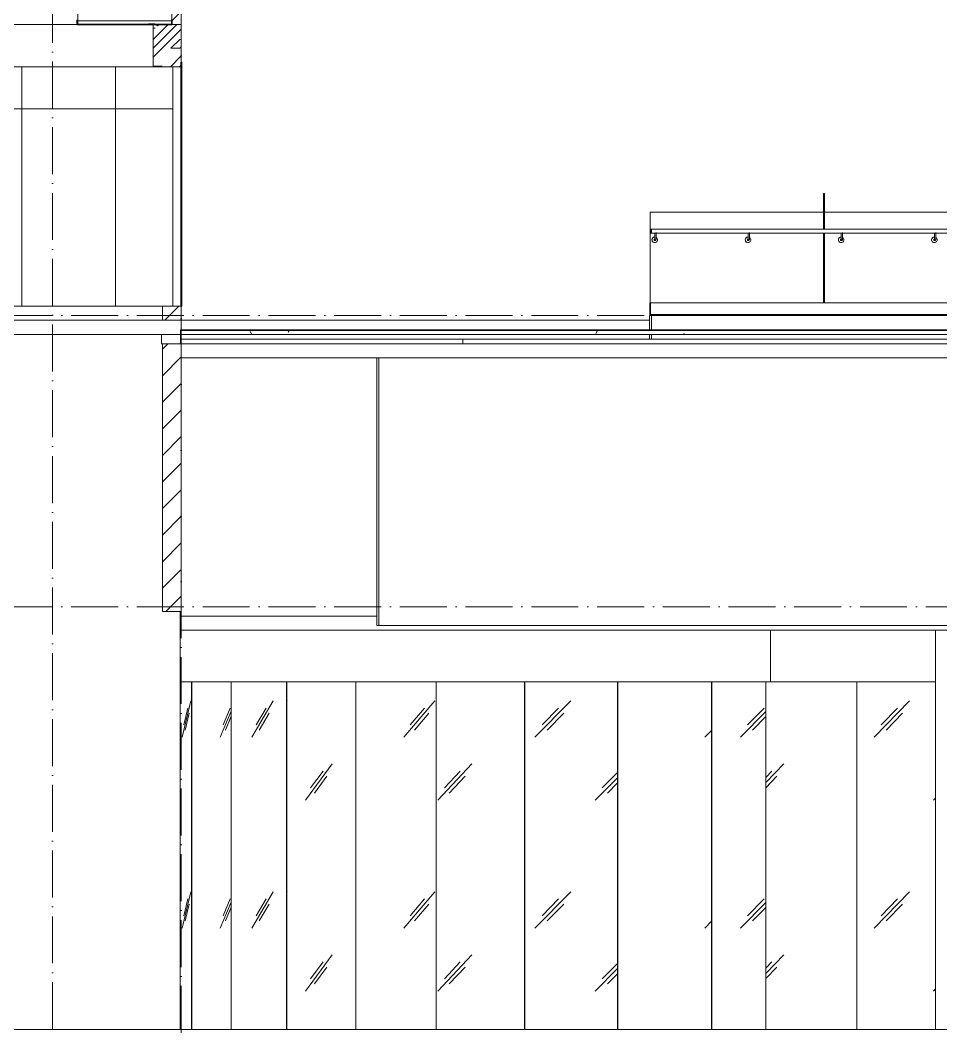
# Model space of a CAD drawing. Header units: millimetres. Extents: x -12680 to 112808, y -16580 to 93550.
# Drawn here: x 39286 to 49090, y 10975 to 21745 of the extents above; entities that cross this region are included whole.
import ezdxf

# ---------------------------------------------------------------- set-up
doc = ezdxf.new("R2010")
doc.units = ezdxf.units.MM
doc.linetypes.add('Grid Line', pattern=[14, 10, -2, 0, -2])
for name, color, linetype, lineweight in [('A-FLOR-MCUT', 3, 'Continuous', 9), ('HATCH-TUONG', 152, 'Continuous', 9), ('KINH', 152, 'Continuous', 5), ('NET CAT', 3, 'Continuous', 5), ('NET CATConcrete', 3, 'Continuous', 5), ('NET THAY 1', 41, 'Continuous', 5), ('NET THAY 2', 55, 'Continuous', 5), ('NET-CAT', 3, 'Continuous', 9), ('NET-THAY', 2, 'Continuous', 15), ('TRUC', 225, 'Continuous', 5)]:
    doc.layers.add(name, color=color, linetype=linetype, lineweight=lineweight)
pattern_1 = [(45.938, (40640.5, 40601.6), (-0.007, 2032), [249.54, -2578.24]), (45.938, (40587.1, 40656.7), (-0.007, 2032), [249.54, -2578.24]), (45.938, (40513.7, 40525.7), (-0.007, 2032), [537.48, -2290.3]), (45.938, (39303.2, 41963), (-0.007, 2032), [249.54, -2578.24]), (45.938, (39249.8, 42018.2), (-0.007, 2032), [249.54, -2578.24]), (45.938, (39176.4, 41887.1), (-0.007, 2032), [537.48, -2290.3])]
pattern_2 = [(0, (41462.07, 40400), (1625.6, 406.4), [67.056, -1152.144, 67.056, -1152.144, -6502.4]), (0, (41462.07, 40400), (1625.6, 406.4), [-2438.4, 67.056, -2371.344, 67.056, -1152.144, -2844.8]), (0, (41462.07, 40400), (1625.6, 406.4), [-6096, 67.056, -745.744, 67.056, -1964.944]), (120, (42071.68, 40603.2), (-1164.753, 1204.611), [67.056, -1152.144, 67.056, -7654.544]), (120, (42071.68, 40603.2), (-1164.753, 1204.611), [-1286.256, -1152.144, 67.056, -2371.344, -4064]), (120, (42071.68, 40603.2), (-1164.753, 1204.611), [-4876.8, 67.056, -1152.144, 67.056, -2777.744]), (120, (42071.68, 40603.2), (-1164.753, 1204.611), [-6163.056, -745.744, 67.056, -1964.944]), (240, (42274.88, 41416), (-460.847, -1611.011), [67.056, -1152.144, 67.056, -7654.544]), (240, (42274.88, 41416), (-460.847, -1611.011), [-1286.256, -1152.144, 67.056, -2371.344, -4064]), (240, (42274.88, 41416), (-460.847, -1611.011), [-4876.8, 67.056, -1152.144, 67.056, -2777.744]), (240, (42274.88, 41416), (-460.847, -1611.011), [-6163.056, -745.744, 67.056, -1964.944])]
pattern_3 = [(45, (41462.07, 40400), (-141.4214, 141.4214), [])]

# ---------------------------------------------------------------- blocks, each defined once
blk = doc.blocks.new('System Panel - Glazed-V225-MẶT CẮT B-B')
at = {"layer": 'KINH'}
h = blk.add_hatch(dxfattribs=at)
h.set_pattern_fill('FP_27', color=256, style=0, pattern_type=2)
h.set_pattern_definition(pattern_1)
h.paths.add_polyline_path([(47226, 11000), (48194, 11000), (48194, 14700), (47226, 14700), (47226, 14232)], flags=0)
at = {"layer": 'KINH', "color": 7}
for p, q in [((47226, 14700), (47226, 11000)), ((48194, 11000), (48194, 14700))]:
    blk.add_line(p, q, dxfattribs=at)
blk = doc.blocks.new('System Panel - Glazed-V226-MẶT CẮT B-B')
at = {"layer": 'KINH'}
h = blk.add_hatch(dxfattribs=at)
h.set_pattern_fill('FP_27', color=256, style=0, pattern_type=2)
h.set_pattern_definition(pattern_1)
h.paths.add_polyline_path([(48194, 11000), (49032, 11000), (49032, 14700), (48194, 14700), (48194, 14232)], flags=0)
at = {"layer": 'KINH', "color": 7}
blk.add_line((48194, 14700), (48194, 11000), dxfattribs=at)
blk = doc.blocks.new('System Panel - Glazed-610779-MẶT CẮT B-B')
at = {"layer": 'KINH'}
h = blk.add_hatch(dxfattribs=at)
h.set_pattern_fill('FP_28', color=256, style=0, pattern_type=2)
h.set_pattern_definition([(76.778, (44860.3, 40601.56), (-0.008, 2032), [184.2, -1903.134]), (76.778, (44847.3, 40656.73), (-0.008, 2032), [184.2, -1903.134]), (76.778, (44829.5, 40525.7), (-0.008, 2032), [396.74, -1690.594]), (76.778, (44535.63, 41963), (-0.008, 2032), [184.2, -1903.134]), (76.778, (44522.66, 42018.17), (-0.008, 2032), [184.2, -1903.134]), (76.778, (44504.84, 41887.13), (-0.008, 2032), [396.74, -1690.594])])
h.paths.add_polyline_path([(41111, 11000), (41111, 14700), (40991, 14700), (40991, 11000)], flags=0)
at = {"layer": 'KINH', "color": 7}
blk.add_line((41111, 11000), (41111, 14700), dxfattribs=at)
blk = doc.blocks.new('System Panel - Glazed-V242-MẶT CẮT B-B')
at = {"layer": 'KINH'}
h = blk.add_hatch(dxfattribs=at)
h.set_pattern_fill('FP_29', color=256, style=0, pattern_type=2)
h.set_pattern_definition([(67.212, (47444.8, 40601.56), (0.006, 2032), [194.5, -2009.536]), (67.212, (47421.65, 40656.7), (0.006, 2032), [194.5, -2009.536]), (67.212, (47389.8, 40525.7), (0.006, 2032), [418.92, -1785.113]), (67.212, (46864.3, 41963), (0.006, 2032), [194.5, -2009.536]), (67.212, (46841.16, 42018.2), (0.006, 2032), [194.5, -2009.536]), (67.212, (46809.3, 41887.1), (0.006, 2032), [418.92, -1785.113])])
h.paths.add_polyline_path([(41532, 11000), (41532, 14700), (41112, 14700), (41112, 11000)], flags=0)
at = {"layer": 'KINH', "color": 7}
for p, q in [((41112, 14700), (41112, 11000)), ((41532, 11000), (41532, 14700))]:
    blk.add_line(p, q, dxfattribs=at)
blk = doc.blocks.new('System Panel - Glazed-V243-MẶT CẮT B-B')
at = {"layer": 'KINH'}
h = blk.add_hatch(dxfattribs=at)
h.set_pattern_fill('FP_30', color=256, style=0, pattern_type=2)
h.set_pattern_definition([(59.497, (49011.7, 40601.6), (0.002, 2032), [208.12, -2150.27]), (59.497, (48979.2, 40656.7), (0.002, 2032), [208.12, -2150.27]), (59.497, (48934.6, 40525.7), (0.002, 2032), [448.26, -1910.134]), (59.497, (48197.7, 41963), (0.002, 2032), [208.12, -2150.27]), (59.497, (48165.2, 42018.2), (0.002, 2032), [208.12, -2150.27]), (59.497, (48120.5, 41887.1), (0.002, 2032), [448.26, -1910.134])])
h.paths.add_polyline_path([(42122, 11000), (42122, 14700), (41533, 14700), (41533, 11000)], flags=0)
at = {"layer": 'KINH', "color": 7}
for p, q in [((41533, 14700), (41533, 11000)), ((42122, 11000), (42122, 14700))]:
    blk.add_line(p, q, dxfattribs=at)
blk = doc.blocks.new('System Panel - Glazed-V244-MẶT CẮT B-B')
at = {"layer": 'KINH'}
h = blk.add_hatch(dxfattribs=at)
h.set_pattern_fill('FP_31', color=256, style=0, pattern_type=2)
h.set_pattern_definition([(53.667, (49411.5, 40601.6), (-0.009, 2032), [222.59, -2299.8]), (53.667, (49370.9, 40656.7), (-0.009, 2032), [222.59, -2299.8]), (53.667, (49315.1, 40525.7), (-0.009, 2032), [479.43, -2042.96]), (53.667, (48395.3, 41963), (-0.009, 2032), [222.59, -2299.8]), (53.667, (48354.7, 42018.2), (-0.009, 2032), [222.59, -2299.8]), (53.667, (48298.9, 41887.1), (-0.009, 2032), [479.43, -2042.96])])
h.paths.add_polyline_path([(42859, 11000), (42859, 14700), (42124, 14700), (42124, 11000), (42567, 11000)], flags=0)
at = {"layer": 'KINH', "color": 7}
for p, q in [((42124, 14700), (42124, 11000)), ((42859, 11000), (42859, 14700))]:
    blk.add_line(p, q, dxfattribs=at)
blk = doc.blocks.new('System Panel - Glazed-V245-MẶT CẮT B-B')
at = {"layer": 'KINH'}
h = blk.add_hatch(dxfattribs=at)
h.set_pattern_fill('FP_32', color=256, style=0, pattern_type=2)
h.set_pattern_definition([(49.518, (48686.1, 40601.6), (-0.007, 2032), [235.76, -2435.79]), (49.518, (48639, 40656.7), (-0.007, 2032), [235.76, -2435.79]), (49.518, (48574.3, 40525.7), (-0.007, 2032), [507.78, -2163.77]), (49.518, (47506.7, 41963), (-0.007, 2032), [235.76, -2435.79]), (49.518, (47459.6, 42018.2), (-0.007, 2032), [235.76, -2435.79]), (49.518, (47394.9, 41887.1), (-0.007, 2032), [507.78, -2163.77])])
h.paths.add_polyline_path([(43715, 11000), (43715, 14700), (42861, 14700), (42861, 11000)], flags=0)
at = {"layer": 'KINH', "color": 7}
for p, q in [((42861, 14700), (42861, 11000)), ((43715, 11000), (43715, 14700))]:
    blk.add_line(p, q, dxfattribs=at)
blk = doc.blocks.new('System Panel - Glazed-V246-MẶT CẮT B-B')
at = {"layer": 'KINH'}
h = blk.add_hatch(dxfattribs=at)
h.set_pattern_fill('FP_33', color=256, style=0, pattern_type=2)
h.set_pattern_definition([(46.808, (47058.8, 40601.6), (-0.005, 2032), [245.96, -2541.18]), (46.808, (47007, 40656.7), (-0.005, 2032), [245.96, -2541.18]), (46.808, (46935.8, 40525.7), (-0.005, 2032), [529.75, -2257.39]), (46.808, (45761.6, 41963), (-0.005, 2032), [245.96, -2541.18]), (46.808, (45709.8, 42018.2), (-0.005, 2032), [245.96, -2541.18]), (46.808, (45638.6, 41887.1), (-0.005, 2032), [529.75, -2257.39])])
h.paths.add_polyline_path([(44656, 11000), (44656, 14700), (43717, 14700), (43717, 11000)], flags=0)
h = blk.add_hatch(dxfattribs=at)
h.set_pattern_fill('FP_34', color=256, style=0, pattern_type=2)
h.set_pattern_definition([(70.994, (41161.9, 40601.56), (-0.009, 2032), [189.657, -1959.51]), (70.994, (41142.9, 40656.7), (-0.009, 2032), [189.657, -1959.51]), (70.994, (41116.8, 40525.7), (-0.009, 2032), [408.493, -1740.673]), (70.994, (40686, 41963), (-0.009, 2032), [189.657, -1959.51]), (70.994, (40667, 42018.2), (-0.009, 2032), [189.657, -1959.51]), (70.994, (40640.85, 41887.1), (-0.009, 2032), [408.493, -1740.673])])
h.paths.add_polyline_path([(44658, 11000), (44658, 14700), (44656, 14700), (44656, 11000)], flags=0)
at = {"layer": 'KINH', "color": 7}
for p, q in [((43717, 14700), (43717, 11000)), ((44656, 11000), (44656, 14700))]:
    blk.add_line(p, q, dxfattribs=at)
blk = doc.blocks.new('System Panel - Glazed-V247-MẶT CẮT B-B')
at = {"layer": 'KINH'}
h = blk.add_hatch(dxfattribs=at)
h.set_pattern_fill('FP_35', color=256, style=0, pattern_type=2)
h.set_pattern_definition([(45.347, (44895.6, 40601.6), (-0.01, 2032), [252.07, -2604.38]), (45.347, (44841.1, 40656.7), (-0.01, 2032), [252.07, -2604.38]), (45.347, (44766.1, 40525.7), (-0.01, 2032), [542.93, -2313.53]), (45.347, (43530.4, 41963), (-0.01, 2032), [252.07, -2604.38]), (45.347, (43476, 42018.2), (-0.01, 2032), [252.07, -2604.38]), (45.347, (43401, 41887.1), (-0.01, 2032), [542.93, -2313.53])])
h.paths.add_polyline_path([(45646, 11000), (45646, 14700), (44658, 14700), (44658, 11000)], flags=0)
at = {"layer": 'KINH', "color": 7}
for p, q in [((44658, 14700), (44658, 11000)), ((45646, 11000), (45646, 14700))]:
    blk.add_line(p, q, dxfattribs=at)
blk = doc.blocks.new('System Panel - Glazed-V248-MẶT CẮT B-B')
at = {"layer": 'KINH'}
h = blk.add_hatch(dxfattribs=at)
h.set_pattern_fill('FP_36', color=256, style=0, pattern_type=2)
h.set_pattern_definition([(45.024, (42645.1, 40601.6), (0.009, 2032), [253.49, -2618.98]), (45.024, (42590, 40656.7), (0.009, 2032), [253.49, -2618.98]), (45.024, (42514.2, 40525.7), (0.009, 2032), [545.97, -2326.5]), (45.024, (41264.5, 41963), (0.009, 2032), [253.49, -2618.98]), (45.024, (41209.4, 42018.2), (0.009, 2032), [253.49, -2618.98]), (45.024, (41133.6, 41887.1), (0.009, 2032), [545.97, -2326.5])])
h.paths.add_polyline_path([(46648, 11000), (46648, 14700), (45649, 14700), (45649, 11000), (46250, 11000)], flags=0)
at = {"layer": 'KINH', "color": 7}
for p, q in [((45649, 14700), (45649, 11000)), ((46648, 11000), (46648, 14700))]:
    blk.add_line(p, q, dxfattribs=at)
blk = doc.blocks.new('System Panel - Glazed-610780-MẶT CẮT B-B')
at = {"layer": 'KINH'}
h = blk.add_hatch(dxfattribs=at)
h.set_pattern_fill('FP_37', color=256, style=0, pattern_type=2)
h.set_pattern_definition([(45.559, (41106.2, 40601.6), (0.0005, 2032), [251.16, -2594.9]), (45.559, (41052.1, 40656.7), (0.0005, 2032), [251.16, -2594.9]), (45.559, (40977.7, 40525.7), (0.0005, 2032), [540.95, -2305.1]), (45.559, (39751.1, 41963), (0.0005, 2032), [251.16, -2594.9]), (45.559, (39697, 42018.2), (0.0005, 2032), [251.16, -2594.9]), (45.559, (39622.6, 41887.1), (0.0005, 2032), [540.95, -2305.1])])
h.paths.add_polyline_path([(46650, 11000), (47226, 11000), (47226, 14700), (46650, 14700), (46650, 14232)], flags=0)
h = blk.add_hatch(dxfattribs=at)
h.set_pattern_fill('FP_38', color=256, style=0, pattern_type=2)
h.set_pattern_definition([(78.93, (48933.3, 40601.56), (0.007, 2032.0005), [182.717, -1887.807]), (78.93, (48922.5, 40656.73), (0.007, 2032.0005), [182.717, -1887.807]), (78.93, (48907.67, 40525.7), (0.007, 2032.0005), [393.545, -1676.98]), (78.93, (48662.97, 41963), (0.0067, 2032.0005), [182.717, -1887.807]), (78.93, (48652.17, 42018.17), (0.0067, 2032.0005), [182.717, -1887.807]), (78.93, (48637.33, 41887.13), (0.0067, 2032.0005), [393.545, -1676.98])])
h.paths.add_polyline_path([(46648, 11000), (46650, 11000), (46648, 14232)], flags=0)
at = {"layer": 'KINH', "color": 7}
for p, q in [((46650, 14700), (46650, 11000)), ((47226, 11000), (47226, 14700))]:
    blk.add_line(p, q, dxfattribs=at)
blk = doc.blocks.new('ALC1807-ASCENT PLAZA-TANG 1_2_rvt-1-MẶT CẮT B-B')
at = {"layer": 'NET-CAT', "lineweight": 15}
blk.add_line((83538, 11000), (26041, 11000), dxfattribs=at)
at = {"layer": 'NET-THAY', "color": 10}
blk.add_line((41002, 18550), (45986, 18550), dxfattribs=at)
at = {"color": 250, "lineweight": 9}
for name in ['System Panel - Glazed-610779-MẶT CẮT B-B', 'System Panel - Glazed-V242-MẶT CẮT B-B', 'System Panel - Glazed-V243-MẶT CẮT B-B', 'System Panel - Glazed-V244-MẶT CẮT B-B', 'System Panel - Glazed-V245-MẶT CẮT B-B', 'System Panel - Glazed-V246-MẶT CẮT B-B', 'System Panel - Glazed-V247-MẶT CẮT B-B', 'System Panel - Glazed-V248-MẶT CẮT B-B', 'System Panel - Glazed-610780-MẶT CẮT B-B', 'System Panel - Glazed-V225-MẶT CẮT B-B', 'System Panel - Glazed-V226-MẶT CẮT B-B']:
    blk.add_blockref(name, (0, 0), dxfattribs=at)
blk = doc.blocks.new('System Panel - Glazed-V262-MẶT CẮT B-B')
at = {"layer": 'KINH', "color": 7}
for p, q in [((33301, 20800), (32301, 20800)), ((32301, 20800), (32301, 18700)), ((33301, 18700), (33301, 20800))]:
    blk.add_line(p, q, dxfattribs=at)
blk = doc.blocks.new('System Panel - Glazed-871322-MẶT CẮT B-B')
at = {"layer": 'KINH', "color": 7}
for p, q in [((40910, 20800), (40301, 20800)), ((40301, 20800), (40301, 18700)), ((40910, 18700), (40910, 20800))]:
    blk.add_line(p, q, dxfattribs=at)
blk = doc.blocks.new('System Panel - Glazed-V263-MẶT CẮT B-B')
at = {"layer": 'KINH', "color": 250, "lineweight": 9}
for p, q in [((40995, 20800), (40995, 18700)), ((41007, 20800), (40995, 20800)), ((41007, 18700), (41007, 20800)), ((40995, 18700), (41007, 18700))]:
    blk.add_line(p, q, dxfattribs=at)
blk = doc.blocks.new('System Panel - Glazed-829547-MẶT CẮT B-B')
at = {"layer": 'KINH', "color": 250, "lineweight": 9}
for p, q in [((40995, 21300), (40995, 20800)), ((41007, 21300), (40995, 21300)), ((41007, 20800), (41007, 21300)), ((40995, 20800), (41007, 20800))]:
    blk.add_line(p, q, dxfattribs=at)
blk = doc.blocks.new('System Panel - Glazed-998484-MẶT CẮT B-B')
at = {"layer": 'KINH', "color": 7}
for p, q in [((37911, 21250), (37911, 20800)), ((39301, 20800), (39301, 21250)), ((37911, 20800), (39301, 20800))]:
    blk.add_line(p, q, dxfattribs=at)
blk = doc.blocks.new('System Panel - Glazed-V264-MẶT CẮT B-B')
at = {"layer": 'KINH', "color": 7}
for p, q in [((32301, 21250), (32301, 20800)), ((33301, 20800), (33301, 21250)), ((32301, 20800), (33301, 20800))]:
    blk.add_line(p, q, dxfattribs=at)
blk = doc.blocks.new('System Panel - Glazed-998485-MẶT CẮT B-B')
at = {"layer": 'KINH', "color": 7}
for p, q in [((40301, 21250), (40301, 20800)), ((40910, 20800), (40910, 21250)), ((40301, 20800), (40910, 20800))]:
    blk.add_line(p, q, dxfattribs=at)
blk = doc.blocks.new('Railing - NBS_RailInfillPnl_Post-V271-MẶT CẮT B-B')
at = {"layer": 'NET THAY 2', "color": 7}
for p, q in [((47839, 19900), (47839, 19700)), ((47842, 19900), (47839, 19900)), ((47842, 19521), (47842, 19900)), ((47842, 19900), (47852, 19900)), ((47852, 19900), (47852, 19521)), ((47842, 18735), (47842, 19479)), ((47852, 19479), (47852, 18735))]:
    blk.add_line(p, q, dxfattribs=at)
blk = doc.blocks.new('Railing - Railing-863874-MẶT CẮT B-B')
at = {"layer": 'NET THAY 1', "color": 7}
for p, q in [((45996, 18735), (45992, 18735)), ((45992, 18735), (45992, 18600)), ((45999, 18622), (45999, 18735)), ((57698, 18735), (45999, 18735)), ((45992, 18600), (46007, 18600)), ((46005, 18612), (46000, 18612)), ((57679, 18612), (46005, 18612))]:
    blk.add_line(p, q, dxfattribs=at)
for centre, major_axis, start_param, end_param in [((46000, 18622), (0, 10), 1.570796, 3.141593), ((46005, 18600), (0, 12), 4.712389, 6.283185)]:
    blk.add_ellipse(centre, major_axis=major_axis, ratio=0.119139, start_param=start_param, end_param=end_param, dxfattribs=at)
blk.add_blockref('Railing - NBS_RailInfillPnl_Post-V271-MẶT CẮT B-B', (0, 0))
blk = doc.blocks.new('Top Rail Type - Top Rail_Internal_-863880-MẶT CẮT B-B')
at = {"layer": 'NET THAY 1', "color": 7}
for p, q in [((45996, 19700), (45994, 19700)), ((45994, 19700), (45994, 18720)), ((45996, 18720), (45996, 19700)), ((45996, 19700), (47842, 19700)), ((47852, 19700), (49693, 19700)), ((45994, 18720), (45996, 18720))]:
    blk.add_line(p, q, dxfattribs=at)
blk = doc.blocks.new('Handrail Type - ALB-BALUSTER-843717-MẶT CẮT B-B')
at = {"layer": 'NET THAY 1', "color": 7}
for p, q in [((46005, 19521), (46001, 19521)), ((46001, 19479), (46005, 19479))]:
    blk.add_line(p, q, dxfattribs=at)
for centre, start_param, end_param in [((46001, 19500), 4.712389, 7.853982), ((46001, 19500), 1.570796, 4.712389), ((46005, 19500), 4.712389, 7.269037), ((46005, 19500), 2.20748, 4.712389)]:
    blk.add_ellipse(centre, major_axis=(0, 21.2), ratio=0.119139, start_param=start_param, end_param=end_param, dxfattribs=at)
blk = doc.blocks.new('Handrail Type - Handrail_Internal_-863891-MẶT CẮT B-B')
at = {"layer": 'NET THAY 1', "color": 7}
for p, q in [((57698, 19521), (46005, 19521)), ((46005, 19479), (57698, 19479))]:
    blk.add_line(p, q, dxfattribs=at)
for start_param, end_param in [(4.712389, 7.269037), (2.20748, 4.712389)]:
    blk.add_ellipse((46005, 19500), major_axis=(0, 21.2), ratio=0.119139, start_param=start_param, end_param=end_param, dxfattribs=at)
blk = doc.blocks.new('ALB-RAILING 32 - ALB-BALUSTER-V282-MẶT CẮT B-B')
at = {"layer": 'NET THAY 1', "color": 7}
for p, q in [((49022, 19437), (49021, 19437)), ((49028, 19414), (49022, 19414)), ((49022, 19400), (49028, 19400)), ((49023, 19482), (49023, 19422)), ((49037, 19479), (49037, 19484)), ((49037, 19422), (49037, 19479)), ((49021, 19377), (49022, 19377))]:
    blk.add_line(p, q, dxfattribs=at)
at = {"layer": 'NET THAY 1', "color": 7, "flags": 128}
for points in [[(49022, 19410), (49022, 19410), (49022, 19410), (49022, 19410), (49022, 19410), (49022, 19410), (49022, 19411), (49022, 19411), (49022, 19411), (49022, 19412), (49022, 19412), (49022, 19412), (49022, 19413), (49022, 19413), (49023, 19413), (49023, 19414), (49023, 19414), (49023, 19415), (49023, 19415), (49023, 19416), (49023, 19416), (49023, 19417), (49023, 19417), (49023, 19418), (49023, 19418), (49023, 19419), (49023, 19420), (49023, 19420), (49023, 19421), (49023, 19421), (49023, 19422)], [(49028, 19400), (49030, 19400), (49032, 19401), (49033, 19402), (49034, 19403), (49034, 19404), (49035, 19404), (49035, 19405), (49035, 19405), (49035, 19406), (49035, 19406), (49036, 19407), (49036, 19407), (49036, 19407), (49036, 19408), (49036, 19408), (49036, 19409), (49036, 19409), (49036, 19410), (49036, 19410), (49036, 19411), (49036, 19411), (49036, 19412), (49036, 19412), (49036, 19413), (49037, 19413), (49037, 19414), (49037, 19414), (49037, 19415), (49037, 19415), (49037, 19416), (49037, 19417), (49037, 19417), (49037, 19418), (49037, 19418), (49037, 19419), (49037, 19420), (49037, 19420), (49037, 19421), (49037, 19422), (49037, 19422)]]:
    blk.add_lwpolyline(points, dxfattribs=at)
at = {"layer": 'NET THAY 1', "color": 7}
for centre, major_axis, start_param, end_param in [((49021, 19407), (0, 30), 0, 1.570796), ((49021, 19407), (0, 30), 1.570796, 2.813909), ((49022, 19407), (0, 30), 0, 1.570796), ((49022, 19407), (0, 30), 1.570796, 4.712389), ((49022, 19407), (0, 7), 0, 3.141593), ((49022, 19407), (0, 7), 6.021386, 6.283185), ((49022, 19407), (0, 7), 3.141593, 4.974188), ((49021, 19407), (0, 30), 5.60842, 5.759587), ((49022, 19407), (0, 30), 4.712389, 5.759587), ((49021, 19407), (0, 30), 3.821649, 4.032332), ((49021, 19407), (0, 30), 2.879793, 3.403392)]:
    blk.add_ellipse(centre, major_axis=major_axis, ratio=0.992878, start_param=start_param, end_param=end_param, dxfattribs=at)
blk = doc.blocks.new('ALB-RAILING 32 - ALB-BALUSTER-V283-MẶT CẮT B-B')
at = {"layer": 'NET THAY 1', "color": 7}
for p, q in [((48029, 19437), (48029, 19437)), ((48035, 19414), (48029, 19414)), ((48029, 19400), (48035, 19400)), ((48030, 19482), (48030, 19422)), ((48044, 19479), (48044, 19484)), ((48044, 19422), (48044, 19479)), ((48029, 19377), (48029, 19377))]:
    blk.add_line(p, q, dxfattribs=at)
at = {"layer": 'NET THAY 1', "color": 7, "flags": 128}
for points in [[(48029, 19410), (48029, 19410), (48029, 19410), (48029, 19410), (48029, 19410), (48029, 19410), (48029, 19411), (48029, 19411), (48029, 19411), (48029, 19412), (48029, 19412), (48030, 19412), (48030, 19413), (48030, 19413), (48030, 19413), (48030, 19414), (48030, 19414), (48030, 19415), (48030, 19415), (48030, 19416), (48030, 19416), (48030, 19417), (48030, 19417), (48030, 19418), (48030, 19418), (48030, 19419), (48030, 19420), (48030, 19420), (48030, 19421), (48030, 19421), (48030, 19422)], [(48035, 19400), (48037, 19400), (48039, 19401), (48040, 19402), (48041, 19403), (48042, 19404), (48042, 19404), (48042, 19405), (48042, 19405), (48042, 19406), (48043, 19406), (48043, 19407), (48043, 19407), (48043, 19407), (48043, 19408), (48043, 19408), (48043, 19409), (48043, 19409), (48043, 19410), (48043, 19410), (48043, 19411), (48043, 19411), (48044, 19412), (48044, 19412), (48044, 19413), (48044, 19413), (48044, 19414), (48044, 19414), (48044, 19415), (48044, 19415), (48044, 19416), (48044, 19417), (48044, 19417), (48044, 19418), (48044, 19418), (48044, 19419), (48044, 19420), (48044, 19420), (48044, 19421), (48044, 19422), (48044, 19422)]]:
    blk.add_lwpolyline(points, dxfattribs=at)
at = {"layer": 'NET THAY 1', "color": 7}
for major_axis, start_param, end_param in [((0, 30), 0, 1.570796), ((0, 30), 1.570796, 3.403392), ((0, 30), 0, 1.570796), ((0, 30), 1.570796, 4.712389), ((0, 7), 0, 3.141593), ((0, 7), 6.021386, 6.283185), ((0, 7), 3.141593, 4.974188), ((0, 30), 5.60842, 5.759587), ((0, 30), 4.712389, 5.759587), ((0, 30), 3.821649, 4.032332)]:
    blk.add_ellipse((48029, 19407), major_axis=major_axis, ratio=0.992878, start_param=start_param, end_param=end_param, dxfattribs=at)
blk = doc.blocks.new('ALB-RAILING 32 - ALB-BALUSTER-V291-MẶT CẮT B-B')
at = {"layer": 'NET THAY 1', "color": 7}
for p, q in [((47037, 19437), (47036, 19437)), ((47037, 19482), (47037, 19422)), ((47042, 19414), (47037, 19414)), ((47037, 19400), (47042, 19400)), ((47051, 19479), (47051, 19484)), ((47051, 19422), (47051, 19479)), ((47036, 19377), (47037, 19377))]:
    blk.add_line(p, q, dxfattribs=at)
at = {"layer": 'NET THAY 1', "color": 7, "flags": 128}
for points in [[(47036, 19410), (47036, 19410), (47036, 19410), (47036, 19410), (47036, 19410), (47036, 19410), (47036, 19411), (47036, 19411), (47037, 19411), (47037, 19412), (47037, 19412), (47037, 19412), (47037, 19413), (47037, 19413), (47037, 19413), (47037, 19414), (47037, 19414), (47037, 19415), (47037, 19415), (47037, 19416), (47037, 19416), (47037, 19417), (47037, 19417), (47037, 19418), (47037, 19418), (47037, 19419), (47037, 19420), (47037, 19420), (47037, 19421), (47037, 19421), (47037, 19422)], [(47042, 19400), (47045, 19400), (47046, 19401), (47047, 19402), (47048, 19403), (47049, 19404), (47049, 19404), (47049, 19405), (47049, 19405), (47050, 19406), (47050, 19406), (47050, 19407), (47050, 19407), (47050, 19407), (47050, 19408), (47050, 19408), (47050, 19409), (47050, 19409), (47050, 19410), (47050, 19410), (47051, 19411), (47051, 19411), (47051, 19412), (47051, 19412), (47051, 19413), (47051, 19413), (47051, 19414), (47051, 19414), (47051, 19415), (47051, 19415), (47051, 19416), (47051, 19417), (47051, 19417), (47051, 19418), (47051, 19418), (47051, 19419), (47051, 19420), (47051, 19420), (47051, 19421), (47051, 19422), (47051, 19422)]]:
    blk.add_lwpolyline(points, dxfattribs=at)
at = {"layer": 'NET THAY 1', "color": 7}
for centre, major_axis, start_param, end_param in [((47036, 19407), (0, 30), 0, 1.570796), ((47036, 19407), (0, 30), 1.570796, 3.403392), ((47037, 19407), (0, 30), 0, 1.570796), ((47037, 19407), (0, 30), 1.570796, 4.712389), ((47037, 19407), (0, 7), 0, 3.141593), ((47037, 19407), (0, 7), 6.021386, 6.283185), ((47037, 19407), (0, 7), 3.141593, 4.974188), ((47037, 19407), (0, 30), 4.712389, 5.759587), ((47036, 19407), (0, 30), 5.60842, 5.759587), ((47036, 19407), (0, 30), 3.821649, 4.032332)]:
    blk.add_ellipse(centre, major_axis=major_axis, ratio=0.992878, start_param=start_param, end_param=end_param, dxfattribs=at)
blk = doc.blocks.new('ALB-RAILING 32 - ALB-BALUSTER-V280-MẶT CẮT B-B')
at = {"layer": 'NET THAY 1', "color": 7}
for p, q in [((53987, 19437), (53986, 19437)), ((53987, 19482), (53987, 19422)), ((53992, 19414), (53987, 19414)), ((53987, 19400), (53992, 19400)), ((54001, 19422), (54001, 19484)), ((53986, 19377), (53987, 19377))]:
    blk.add_line(p, q, dxfattribs=at)
at = {"layer": 'NET THAY 1', "color": 7, "flags": 128}
for points in [[(53986, 19410), (53986, 19410), (53986, 19410), (53986, 19410), (53986, 19410), (53987, 19410), (53987, 19411), (53987, 19411), (53987, 19411), (53987, 19412), (53987, 19412), (53987, 19412), (53987, 19413), (53987, 19413), (53987, 19413), (53987, 19414), (53987, 19414), (53987, 19415), (53987, 19415), (53987, 19416), (53987, 19416), (53987, 19417), (53987, 19417), (53987, 19418), (53987, 19418), (53987, 19419), (53987, 19420), (53987, 19420), (53987, 19421), (53987, 19421), (53987, 19422)], [(53992, 19400), (53995, 19400), (53996, 19401), (53998, 19402), (53998, 19403), (53999, 19404), (53999, 19404), (53999, 19405), (54000, 19405), (54000, 19406), (54000, 19406), (54000, 19407), (54000, 19407), (54000, 19407), (54000, 19408), (54000, 19408), (54000, 19409), (54000, 19409), (54001, 19410), (54001, 19410), (54001, 19411), (54001, 19411), (54001, 19412), (54001, 19412), (54001, 19413), (54001, 19413), (54001, 19414), (54001, 19414), (54001, 19415), (54001, 19415), (54001, 19416), (54001, 19417), (54001, 19417), (54001, 19418), (54001, 19418), (54001, 19419), (54001, 19420), (54001, 19420), (54001, 19421), (54001, 19422), (54001, 19422)]]:
    blk.add_lwpolyline(points, dxfattribs=at)
at = {"layer": 'NET THAY 1', "color": 7}
for centre, major_axis, start_param, end_param in [((53986, 19407), (0, 30), 0, 1.570796), ((53986, 19407), (0, 30), 1.570796, 3.403392), ((53987, 19407), (0, 30), 0, 1.570796), ((53987, 19407), (0, 30), 1.570796, 4.712389), ((53987, 19407), (0, 7), 0, 3.141593), ((53987, 19407), (0, 7), 6.021386, 6.283185), ((53987, 19407), (0, 7), 3.141593, 4.974188), ((53986, 19407), (0, 30), 5.60842, 5.759587), ((53987, 19407), (0, 30), 4.712389, 5.759587), ((53986, 19407), (0, 30), 3.821649, 4.032332)]:
    blk.add_ellipse(centre, major_axis=major_axis, ratio=0.992878, start_param=start_param, end_param=end_param, dxfattribs=at)
blk = doc.blocks.new('ALC1807-ASCENT PLAZA-TANG DIEN HINH_rvt-1-MẶT CẮT B-B')
at = {"layer": 'HATCH-TUONG', "lineweight": 5}
h = blk.add_hatch(dxfattribs=at)
h.set_pattern_fill('FP_50', style=0, pattern_type=2)
h.set_pattern_definition(pattern_3)
h.paths.add_polyline_path([(41001, 18550), (41001, 18700), (40801, 18700), (40801, 18550)], flags=0)
h = blk.add_hatch(dxfattribs=at)
h.set_pattern_fill('FP_50', style=0, pattern_type=2)
h.set_pattern_definition(pattern_3)
h.paths.add_polyline_path([(41001, 15450), (41001, 18300), (40801, 18300), (40801, 15450)], flags=0)
at = {"layer": 'NET CAT'}
h = blk.add_hatch(dxfattribs=at)
h.set_pattern_fill('FP_52', style=0, pattern_type=2)
h.set_pattern_definition([(45, (41462.07, 40400), (-141.4214, 141.4214), []), (135, (41462.07, 40400), (-141.4214, -141.4214), [])])
h.paths.add_polyline_path([(57759, 18440), (58078, 18440), (58078, 18450), (40991, 18450), (40991, 18440), (57299, 18440)], flags=0)
h = blk.add_hatch(dxfattribs=at)
h.set_pattern_fill('FP_51', style=0, pattern_type=2)
h.set_pattern_definition(pattern_2)
h.paths.add_polyline_path([(57759, 18400), (58078, 18400), (58078, 18440), (40991, 18440), (40991, 18400), (57299, 18400)], flags=0)
at = {"layer": 'A-FLOR-MCUT', "color": 250}
blk.add_line((58078, 18440), (40991, 18440), dxfattribs=at)
at = {"layer": 'NET-CAT', "color": 250}
for p, q in [((41001, 18700), (40801, 18700)), ((40801, 18700), (40801, 18550)), ((41001, 18550), (41001, 18700)), ((40801, 18550), (41001, 18550)), ((40801, 18300), (40801, 15450)), ((41001, 18300), (40801, 18300)), ((41001, 15450), (41001, 18300)), ((40801, 15450), (41001, 15450))]:
    blk.add_line(p, q, dxfattribs=at)
at = {"layer": 'NET-CAT', "color": 10, "lineweight": 15}
for p, q in [((58078, 18450), (40991, 18450)), ((40991, 18450), (40991, 18400)), ((40991, 18400), (58078, 18400))]:
    blk.add_line(p, q, dxfattribs=at)
at = {"layer": 'NET-THAY', "color": 10}
for p, q in [((32351, 21250), (40701, 21250)), ((40801, 18700), (31411, 18700)), ((45986, 18450), (45986, 18600)), ((45986, 18600), (46010, 18600)), ((57175, 18600), (46010, 18600)), ((46010, 18600), (46010, 18450)), ((40791, 18300), (40791, 18400)), ((40991, 18400), (40991, 18300)), ((45986, 18350), (45986, 18400)), ((46010, 18400), (46010, 18350)), ((40801, 18300), (40791, 18300)), ((43082, 15300), (43082, 18150)), ((43106, 18150), (43106, 15300)), ((43106, 15300), (43082, 15300)), ((43106, 15300), (57175, 15300))]:
    blk.add_line(p, q, dxfattribs=at)
at = {"layer": 'NET-THAY', "color": 250, "lineweight": 9}
for p, q in [((40991, 18350), (41001, 18350)), ((41001, 18350), (44001, 18350)), ((41001, 18350), (41001, 18300)), ((44001, 18350), (57561, 18350)), ((44001, 18350), (44001, 18300))]:
    blk.add_line(p, q, dxfattribs=at)
at = {"color": 10, "lineweight": 15}
for name, p in [('System Panel - Glazed-998484-MẶT CẮT B-B', (0, 0)), ('System Panel - Glazed-V264-MẶT CẮT B-B', (7000, 0)), ('System Panel - Glazed-998485-MẶT CẮT B-B', (0, 0)), ('System Panel - Glazed-829547-MẶT CẮT B-B', (0, 0)), ('System Panel - Glazed-V262-MẶT CẮT B-B', (7000, 0)), ('System Panel - Glazed-871322-MẶT CẮT B-B', (0, 0)), ('System Panel - Glazed-V263-MẶT CẮT B-B', (0, 0)), ('Railing - Railing-863874-MẶT CẮT B-B', (0, 0)), ('Top Rail Type - Top Rail_Internal_-863880-MẶT CẮT B-B', (0, 0)), ('Handrail Type - ALB-BALUSTER-843717-MẶT CẮT B-B', (0, 0)), ('Handrail Type - Handrail_Internal_-863891-MẶT CẮT B-B', (0, 0)), ('ALB-RAILING 32 - ALB-BALUSTER-V280-MẶT CẮT B-B', (-7943, 0)), ('ALB-RAILING 32 - ALB-BALUSTER-V291-MẶT CẮT B-B', (0, 0)), ('ALB-RAILING 32 - ALB-BALUSTER-V283-MẶT CẮT B-B', (0, 0)), ('ALB-RAILING 32 - ALB-BALUSTER-V282-MẶT CẮT B-B', (0, 0))]:
    blk.add_blockref(name, p, dxfattribs=at)
blk = doc.blocks.new('ALC1807-ASCENT PLAZA-TANG DIEN HINH-TANG 5_rvt-1-MẶT CẮT B-B')
at = {"layer": 'HATCH-TUONG'}
h = blk.add_hatch(dxfattribs=at)
h.set_pattern_fill('FP_50', color=50, style=0, pattern_type=2)
h.set_pattern_definition(pattern_3)
h.paths.add_polyline_path([(41001, 21700), (41001, 21900), (40901, 21900), (40901, 21700)], flags=0)
at = {"layer": 'NET CAT', "lineweight": 9}
h = blk.add_hatch(dxfattribs=at)
h.set_pattern_fill('FP_51', color=50, style=0, pattern_type=2)
h.set_pattern_definition(pattern_2)
h.paths.add_polyline_path([(39891, 21700), (40901, 21700), (40901, 21740), (39891, 21740)], flags=0)
at = {"layer": 'A-FLOR-MCUT', "color": 50}
blk.add_line((40901, 21740), (39891, 21740), dxfattribs=at)
at = {"layer": 'NET-CAT', "color": 50}
for p, q in [((40901, 21900), (40901, 21700)), ((41001, 21700), (41001, 21900)), ((40901, 21700), (41001, 21700))]:
    blk.add_line(p, q, dxfattribs=at)
at = {"layer": 'NET-CAT', "color": 130, "lineweight": 35}
for p, q in [((39891, 21750), (39891, 21700)), ((39891, 21700), (40901, 21700)), ((40901, 21700), (40901, 21750))]:
    blk.add_line(p, q, dxfattribs=at)

msp = doc.modelspace()

# ---------------------------------------------------------------- hatches: boundary and pattern name
at = {"layer": 'NET CATConcrete'}
h = msp.add_hatch(dxfattribs=at)
h.set_pattern_fill('FP_1', color=256, style=0, pattern_type=2)
h.set_pattern_definition([(45, (41557.3, 40400), (-476.246, 476.246), []), (45, (41652.6, 40400), (-476.246, 476.246), []), (45, (41462.1, 40400), (-476.246, 476.246), []), (45, (41938.3, 40400), (-476.246, 476.246), []), (45, (42033.6, 40400), (-476.246, 476.246), []), (0, (41843.1, 40495.25), (0, 952.5), [95.25, -857.25]), (0, (41938.3, 40590.5), (0, 952.5), [95.25, -857.25]), (45, (41843.1, 40495.25), (0, 952.491), [134.684, -1212.34]), (45, (41938.3, 40495.25), (0, 952.491), [134.684, -1212.34]), (0, (41843.1, 40495.25), (0, 952.5), [95.25, -857.25]), (90, (41366.8, 40495.25), (-952.5, 6e-14), [95.25, -857.25]), (90, (41462.1, 40495.25), (-952.5, 6e-14), [190.5, -762]), (45, (41366.8, 40590.5), (0, 952.491), [134.684, -1212.34]), (90, (42224.1, 40781), (-952.5, 6e-14), [95.25, -857.25]), (0, (42128.8, 40781), (0, 952.5), [95.25, -857.25]), (45, (42128.8, 40781), (0, 952.491), [134.684, -1212.34]), (0, (42319.3, 40495.25), (0, 952.5), [95.25, -857.25]), (0, (42319.3, 40971.5), (0, 952.5), [95.25, -857.25]), (90, (42509.8, 41066.75), (-952.5, 6e-14), [95.25, -857.25]), (45, (42319.3, 40971.5), (0, 952.491), [269.367, -1077.66]), (45, (42414.6, 40971.5), (0, 952.491), [134.684, -1212.34]), (45, (42605.1, 41162), (0, 952.491), [134.684, -1212.34]), (0, (42605.1, 41257.25), (0, 952.5), [95.25, -857.25]), (90, (42605.1, 41162), (-952.5, 6e-14), [95.25, -857.25]), (0, (41938.3, 41162), (0, 952.5), [95.25, -857.25]), (0, (42128.8, 41257.25), (0, 952.5), [95.25, -857.25]), (90, (42033.6, 41162), (-952.5, 6e-14), [95.25, -857.25]), (90, (42128.8, 41162), (-952.5, 6e-14), [95.25, -857.25]), (45, (41938.3, 41162), (0, 952.491), [134.684, -1212.34]), (45, (42128.8, 41162), (0, 952.491), [134.684, -1212.34]), (135, (41581.06, 40614.8), (-952.491, 6e-14), [134.684, -1212.34]), (135, (41700.2, 40733.4), (-952.491, 6e-14), [134.684, -1212.34]), (135, (41771.64, 40804.8), (-952.491, 6e-14), [134.684, -1212.34]), (135, (41795.45, 40828.6), (-952.491, 6e-14), [134.684, -1212.34]), (135, (41843.1, 40876.25), (-952.491, 6e-14), [134.684, -1212.34]), (135, (41866.9, 40900.06), (-952.491, 6e-14), [134.684, -1212.34]), (135, (41938.3, 40971.5), (-952.491, 6e-14), [134.684, -1212.34]), (135, (41985.95, 41019.1), (-952.491, 6e-14), [134.684, -1212.34]), (45, (41581.06, 40614.8), (0, 952.491), [95.25, -1251.776]), (45, (41700.2, 40733.4), (0, 952.491), [67.36, -1279.665]), (45, (41866.9, 40900.06), (0, 952.491), [67.36, -1279.665]), (45, (41771.64, 40995.3), (0, 952.491), [67.36, -1279.665]), (45, (41938.3, 40971.5), (0, 952.491), [67.36, -1279.665]), (45, (41843.1, 41066.75), (0, 952.491), [67.36, -1279.665]), (0, (41486.3, 40709.5), (0, 952.5), [190.043, -762.457]), (0, (41700.2, 40923.9), (0, 952.5), [95.25, -857.25])])
h.paths.add_polyline_path([(40700.5, 21250), (41000.5, 21250), (41000.5, 21700), (40700.5, 21700)], flags=0)

# ---------------------------------------------------------------- linework, layer by layer
at = {"layer": 'NET CAT', "lineweight": 13}
for p, q in [((40700.5, 21700), (40700.5, 21250)), ((41000.5, 21250), (41000.5, 21700)), ((40700.5, 21250), (41000.5, 21250))]:
    msp.add_line(p, q, dxfattribs=at)
at = {"layer": 'NET CAT'}
for p, q in [((40990.5, 15450), (40990.5, 11000)), ((49031.8, 11000), (49031.8, 15250))]:
    msp.add_line(p, q, dxfattribs=at)
at = {"layer": 'NET CATConcrete'}
for p, q in [((41000.5, 21700), (40700.5, 21700)), ((47277.1, 15250), (47277.1, 14700)), ((47277.1, 14700), (47277.1, 15250)), ((47277.1, 14700), (40989.4, 14700)), ((49031.8, 14700), (47277.1, 14700))]:
    msp.add_line(p, q, dxfattribs=at)
at = {"layer": 'NET-CAT', "lineweight": 15}
for p, q in [((39900.5, 21850), (39900.5, 21700)), ((41000.5, 21700), (41000.5, 21800)), ((32350.5, 21700), (40700.5, 21700)), ((41000.5, 18550), (27950.5, 18550)), ((41000.5, 18400), (41000.5, 18550)), ((27950.5, 18400), (41000.5, 18400)), ((59085, 18300), (41000.5, 18300)), ((41000.5, 18300), (41000.5, 18150)), ((41000.5, 18150), (59085, 18150))]:
    msp.add_line(p, q, dxfattribs=at)
at = {"layer": 'NET-THAY', "lineweight": 9}
for p, q in [((40700.5, 21700), (41000.5, 21700)), ((40990.5, 15400), (43082.2, 15400)), ((41000.5, 15250), (41000.5, 15400)), ((59087.3, 15250), (40990.5, 15250))]:
    msp.add_line(p, q, dxfattribs=at)
at = {"layer": 'TRUC', "linetype": 'Grid Line', "ltscale": 50}
for p, q in [((39630.5, -7898.8), (39630.5, 91838.4)), ((41000.5, -11438.8), (41000.5, 91838.4)), ((-12679, 18600), (108517.8, 18600)), ((-12679, 15500), (108517.8, 15500)), ((-12679, 11000), (108517.8, 11000))]:
    msp.add_line(p, q, dxfattribs=at)

# ---------------------------------------------------------------- block references
at = {"lineweight": 5}
for name in ['ALC1807-ASCENT PLAZA-TANG DIEN HINH-TANG 5_rvt-1-MẶT CẮT B-B', 'ALC1807-ASCENT PLAZA-TANG DIEN HINH_rvt-1-MẶT CẮT B-B', 'ALC1807-ASCENT PLAZA-TANG 1_2_rvt-1-MẶT CẮT B-B']:
    msp.add_blockref(name, (0, 0), dxfattribs=at)

doc.saveas('drawing.dxf')
